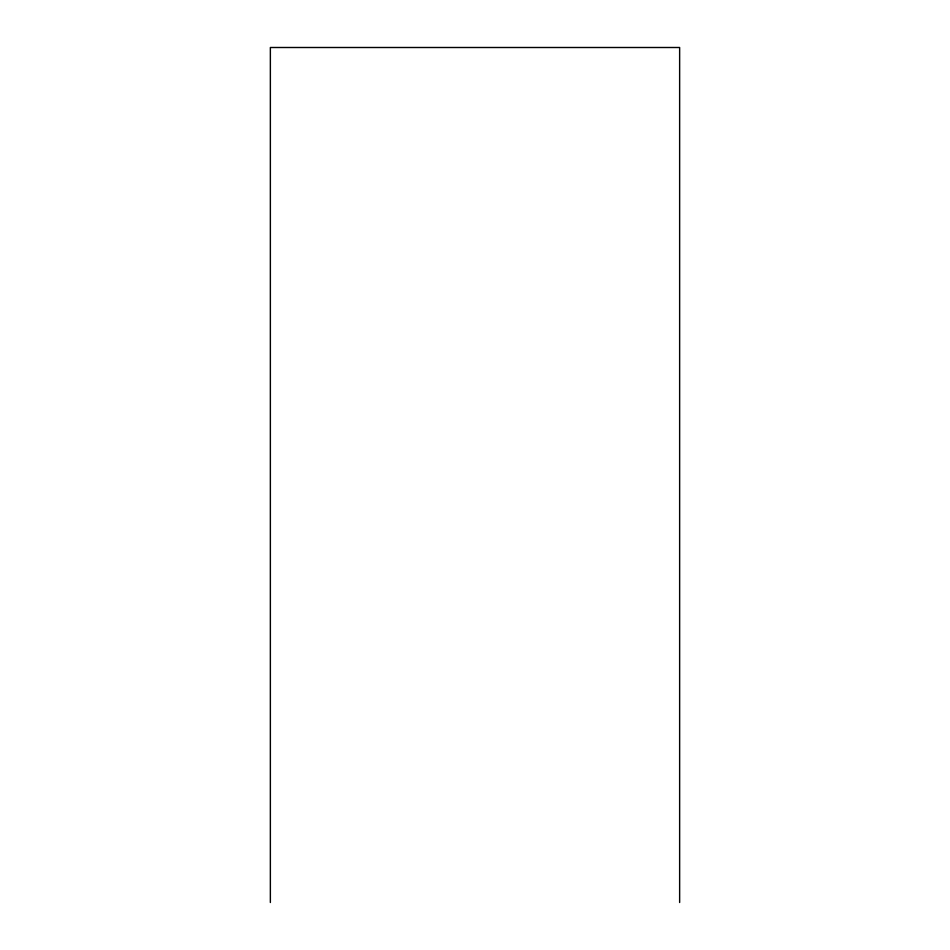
<?xml version="1.0" encoding="UTF-8"?>
<svg xmlns="http://www.w3.org/2000/svg" width="950" height="950" viewBox="0 0 950 950"><rect width="100%" height="100%" fill="white"/><g stroke="black" fill="none" stroke-linecap="round" stroke-linejoin="round"><path stroke-width="1.43" d="M679.642 902.5L679.642 47.5L270.358 47.5L270.358 902.5"/></g></svg>
